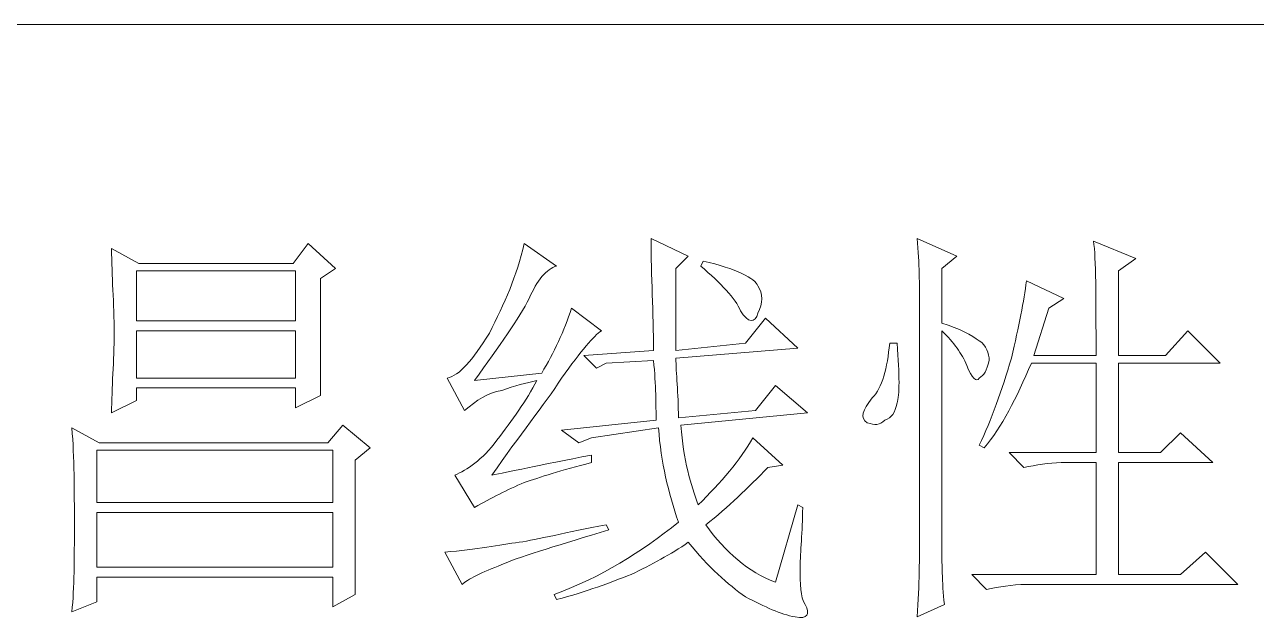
# Model space of a CAD drawing. Header units: millimetres. Extents: x 0 to 297, y 0 to 208.
# Drawn here: x 250.04 to 259.54, y 22.29 to 26.87 of the extents above; entities that cross this region are included whole.
import ezdxf

# ---------------------------------------------------------------- set-up
doc = ezdxf.new("R2010")
doc.units = ezdxf.units.MM

msp = doc.modelspace()

# ---------------------------------------------------------------- linework, layer by layer
at = {"color": 7, "lineweight": 15}
for points in [[(132.557661, 26.870324), (293.163978, 26.870324)], [(238.197672, 26.870324), (293.163978, 26.870324)]]:
    msp.add_lwpolyline(points, dxfattribs=at)
at = {"color": 7, "lineweight": 0}
for points, knots in [([(250.712464, 23.880532), (250.712464, 24.07209), (250.731867, 24.283051), (250.731867, 24.49366), (250.731867, 24.723671), (250.712464, 24.934632), (250.712464, 25.14524), (250.712464, 25.14524), (250.923425, 25.030588), (250.923425, 25.030588), (250.923425, 25.030588), (252.111581, 25.030588), (252.111581, 25.030588), (252.111581, 25.030588), (252.226586, 25.183693), (252.226586, 25.183693), (252.226586, 25.183693), (252.437547, 24.992135), (252.437547, 24.992135), (252.437547, 24.992135), (252.322542, 24.915582), (252.322542, 24.915582), (252.322542, 24.436157), (252.322542, 24.129593), (252.322542, 24.014588), (252.322542, 24.014588), (252.130983, 23.918985), (252.130983, 23.918985), (252.130983, 23.918985), (252.130983, 24.07209), (252.130983, 24.07209), (252.130983, 24.07209), (250.904375, 24.07209), (250.904375, 24.07209), (250.904375, 24.07209), (250.904375, 23.976488), (250.904375, 23.976488), (250.904375, 23.976488), (250.712464, 23.880532), (250.712464, 23.880532), (250.712464, 23.880532), (250.712464, 23.880532), (250.712464, 23.880532)], [0, 0, 0, 0, 1, 1, 1, 2, 2, 2, 3, 3, 3, 4, 4, 4, 5, 5, 5, 6, 6, 6, 7, 7, 7, 8, 8, 8, 9, 9, 9, 10, 10, 10, 11, 11, 11, 12, 12, 12, 13, 13, 13, 14, 14, 14, 14]), ([(253.894167, 25.183693), (253.894167, 25.183693), (254.143228, 25.011185), (254.143228, 25.011185), (254.066675, 24.992135), (253.989769, 24.896179), (253.932267, 24.762124), (253.855714, 24.608665), (253.702256, 24.398057), (253.510697, 24.129593), (253.510697, 24.129593), (254.028222, 24.187096), (254.028222, 24.187096), (254.124178, 24.340554), (254.200731, 24.513063), (254.258233, 24.685571), (254.258233, 24.685571), (254.488244, 24.513063), (254.488244, 24.513063), (254.430742, 24.47461), (254.334786, 24.359604), (254.181681, 24.148643), (254.047272, 23.938035), (253.855714, 23.708024), (253.645106, 23.40146), (253.760111, 23.42051), (254.009172, 23.478013), (254.411692, 23.554565), (254.411692, 23.554565), (254.411692, 23.497063), (254.411692, 23.497063), (254.181681, 23.43956), (254.009172, 23.382057), (253.894167, 23.343957), (253.760111, 23.286454), (253.645106, 23.228951), (253.510697, 23.152046), (253.510697, 23.152046), (253.357592, 23.40146), (253.357592, 23.40146), (253.453194, 23.43956), (253.5682, 23.516465), (253.683206, 23.669571), (253.798211, 23.823029), (253.913217, 23.976488), (253.989769, 24.129593), (253.913217, 24.110543), (253.817261, 24.091493), (253.721658, 24.05304), (253.606653, 24.03399), (253.5301, 23.976488), (253.434144, 23.899582), (253.434144, 23.899582), (253.300089, 24.148643), (253.300089, 24.148643), (253.395692, 24.168046), (253.491647, 24.283051), (253.625703, 24.49366), (253.740708, 24.723671), (253.836664, 24.934632), (253.894167, 25.183693), (253.894167, 25.183693), (253.894167, 25.183693), (253.894167, 25.183693), (253.894167, 25.183693), (253.894167, 25.183693), (253.894167, 25.183693)], [0, 0, 0, 0, 1, 1, 1, 2, 2, 2, 3, 3, 3, 4, 4, 4, 5, 5, 5, 6, 6, 6, 7, 7, 7, 8, 8, 8, 9, 9, 9, 10, 10, 10, 11, 11, 11, 12, 12, 12, 13, 13, 13, 14, 14, 14, 15, 15, 15, 16, 16, 16, 17, 17, 17, 18, 18, 18, 19, 19, 19, 20, 20, 20, 21, 21, 21, 22, 22, 22, 22]), ([(255.063272, 24.302101), (255.063272, 24.187096), (255.082322, 24.03399), (255.082322, 23.842079), (255.082322, 23.842079), (255.6764, 23.899582), (255.6764, 23.899582), (255.6764, 23.899582), (255.829858, 24.091493), (255.829858, 24.091493), (255.829858, 24.091493), (256.078919, 23.880532), (256.078919, 23.880532), (256.078919, 23.880532), (255.101372, 23.784576), (255.101372, 23.784576), (255.120775, 23.516465), (255.178278, 23.324554), (255.235781, 23.171449), (255.408289, 23.343957), (255.561394, 23.516465), (255.65735, 23.688974), (255.65735, 23.688974), (255.887361, 23.478013), (255.887361, 23.478013), (255.887361, 23.478013), (255.772356, 23.458963), (255.772356, 23.458963), (255.618897, 23.305504), (255.465792, 23.152046), (255.293283, 23.01799), (255.446389, 22.807382), (255.618897, 22.653924), (255.829858, 22.577371), (255.829858, 22.577371), (256.002367, 23.171449), (256.002367, 23.171449), (256.002367, 23.171449), (256.040467, 23.152046), (256.040467, 23.152046), (256.040467, 22.960488), (256.021417, 22.807382), (256.021417, 22.692376), (256.021417, 22.557968), (256.021417, 22.462365), (256.059869, 22.404863), (256.097969, 22.327957), (256.078919, 22.289857), (255.982964, 22.308907), (255.867958, 22.327957), (255.753306, 22.38546), (255.599847, 22.462365), (255.465792, 22.557968), (255.312333, 22.692376), (255.158875, 22.883935), (255.024819, 22.787979), (254.871361, 22.711426), (254.718256, 22.634874), (254.564797, 22.577371), (254.373239, 22.500465), (254.143228, 22.442963), (254.143228, 22.442963), (254.124178, 22.481415), (254.124178, 22.481415), (254.488244, 22.615471), (254.794808, 22.807382), (255.082322, 23.037393), (255.005769, 23.267051), (254.948267, 23.497063), (254.928864, 23.765526), (254.928864, 23.765526), (254.411692, 23.688974), (254.411692, 23.688974), (254.411692, 23.688974), (254.315736, 23.650521), (254.315736, 23.650521), (254.315736, 23.650521), (254.181681, 23.746476), (254.181681, 23.746476), (254.181681, 23.746476), (254.909814, 23.823029), (254.909814, 23.823029), (254.909814, 23.938035), (254.909814, 24.091493), (254.890764, 24.283051), (254.890764, 24.283051), (254.526697, 24.263649), (254.526697, 24.263649), (254.526697, 24.263649), (254.449792, 24.225549), (254.449792, 24.225549), (254.449792, 24.225549), (254.354189, 24.321151), (254.354189, 24.321151), (254.354189, 24.321151), (254.890764, 24.359604), (254.890764, 24.359604), (254.890764, 24.647118), (254.871361, 24.934632), (254.871361, 25.222146), (254.871361, 25.222146), (255.158875, 25.08809), (255.158875, 25.08809), (255.158875, 25.08809), (255.063272, 24.992135), (255.063272, 24.992135), (255.063272, 24.819626), (255.063272, 24.608665), (255.063272, 24.359604), (255.063272, 24.359604), (255.599847, 24.417107), (255.599847, 24.417107), (255.599847, 24.417107), (255.753306, 24.608665), (255.753306, 24.608665), (255.753306, 24.608665), (256.002367, 24.378654), (256.002367, 24.378654), (256.002367, 24.378654), (255.063272, 24.302101), (255.063272, 24.302101), (255.063272, 24.302101), (255.063272, 24.302101), (255.063272, 24.302101)], [0, 0, 0, 0, 1, 1, 1, 2, 2, 2, 3, 3, 3, 4, 4, 4, 5, 5, 5, 6, 6, 6, 7, 7, 7, 8, 8, 8, 9, 9, 9, 10, 10, 10, 11, 11, 11, 12, 12, 12, 13, 13, 13, 14, 14, 14, 15, 15, 15, 16, 16, 16, 17, 17, 17, 18, 18, 18, 19, 19, 19, 20, 20, 20, 21, 21, 21, 22, 22, 22, 23, 23, 23, 24, 24, 24, 25, 25, 25, 26, 26, 26, 27, 27, 27, 28, 28, 28, 29, 29, 29, 30, 30, 30, 31, 31, 31, 32, 32, 32, 33, 33, 33, 34, 34, 34, 35, 35, 35, 36, 36, 36, 37, 37, 37, 38, 38, 38, 39, 39, 39, 40, 40, 40, 41, 41, 41, 41]), ([(257.113969, 24.570565), (257.248025, 24.532113), (257.343981, 24.47461), (257.401483, 24.436157), (257.458986, 24.398057), (257.478036, 24.340554), (257.478036, 24.283051), (257.458986, 24.206499), (257.439583, 24.168046), (257.401483, 24.148643), (257.382081, 24.110543), (257.343981, 24.148643), (257.305528, 24.244599), (257.267075, 24.340554), (257.209572, 24.417107), (257.113969, 24.513063), (257.113969, 24.513063), (257.113969, 22.864885), (257.113969, 22.864885), (257.113969, 22.730476), (257.113969, 22.577371), (257.133019, 22.404863), (257.133019, 22.404863), (256.922411, 22.308907), (256.922411, 22.308907), (256.941461, 22.557968), (256.941461, 22.768929), (256.941461, 22.960488), (256.941461, 22.960488), (256.941461, 24.723671), (256.941461, 24.723671), (256.941461, 24.858079), (256.941461, 25.030588), (256.922411, 25.222146), (256.922411, 25.222146), (257.228975, 25.08809), (257.228975, 25.08809), (257.228975, 25.08809), (257.113969, 24.992135), (257.113969, 24.992135), (257.113969, 24.992135), (257.113969, 24.570565), (257.113969, 24.570565), (257.113969, 24.570565), (257.113969, 24.570565), (257.113969, 24.570565)], [0, 0, 0, 0, 1, 1, 1, 2, 2, 2, 3, 3, 3, 4, 4, 4, 5, 5, 5, 6, 6, 6, 7, 7, 7, 8, 8, 8, 9, 9, 9, 10, 10, 10, 11, 11, 11, 12, 12, 12, 13, 13, 13, 14, 14, 14, 15, 15, 15, 15]), ([(258.302125, 24.321151), (258.302125, 24.781174), (258.302125, 25.068688), (258.283075, 25.203096), (258.283075, 25.203096), (258.608689, 25.068688), (258.608689, 25.068688), (258.608689, 25.068688), (258.474633, 24.973085), (258.474633, 24.973085), (258.474633, 24.973085), (258.474633, 24.321151), (258.474633, 24.321151), (258.474633, 24.321151), (258.8387, 24.321151), (258.8387, 24.321151), (258.8387, 24.321151), (259.011208, 24.513063), (259.011208, 24.513063), (259.011208, 24.513063), (259.260269, 24.263649), (259.260269, 24.263649), (259.260269, 24.263649), (258.474633, 24.263649), (258.474633, 24.263649), (258.474633, 24.263649), (258.474633, 23.573968), (258.474633, 23.573968), (258.474633, 23.573968), (258.8006, 23.573968), (258.8006, 23.573968), (258.8006, 23.573968), (258.953706, 23.727074), (258.953706, 23.727074), (258.953706, 23.727074), (259.202767, 23.497063), (259.202767, 23.497063), (259.202767, 23.497063), (258.474633, 23.497063), (258.474633, 23.497063), (258.474633, 23.497063), (258.474633, 22.634874), (258.474633, 22.634874), (258.474633, 22.634874), (258.953706, 22.634874), (258.953706, 22.634874), (258.953706, 22.634874), (259.145264, 22.807382), (259.145264, 22.807382), (259.145264, 22.807382), (259.394678, 22.557968), (259.394678, 22.557968), (259.394678, 22.557968), (257.76555, 22.557968), (257.76555, 22.557968), (257.650544, 22.557968), (257.554589, 22.538918), (257.458986, 22.519868), (257.458986, 22.519868), (257.343981, 22.634874), (257.343981, 22.634874), (257.343981, 22.634874), (258.302125, 22.634874), (258.302125, 22.634874), (258.302125, 22.634874), (258.302125, 23.497063), (258.302125, 23.497063), (258.302125, 23.497063), (258.034014, 23.497063), (258.034014, 23.497063), (257.938058, 23.497063), (257.842103, 23.478013), (257.7465, 23.458963), (257.7465, 23.458963), (257.631494, 23.573968), (257.631494, 23.573968), (257.631494, 23.573968), (258.302125, 23.573968), (258.302125, 23.573968), (258.302125, 23.573968), (258.302125, 24.263649), (258.302125, 24.263649), (258.302125, 24.263649), (257.804003, 24.263649), (257.804003, 24.263649), (257.688997, 23.995538), (257.573992, 23.765526), (257.439583, 23.612068), (257.439583, 23.612068), (257.401483, 23.631471), (257.401483, 23.631471), (257.497086, 23.823029), (257.573992, 24.05304), (257.650544, 24.302101), (257.708047, 24.551163), (257.7465, 24.743074), (257.76555, 24.896179), (257.76555, 24.896179), (258.053064, 24.762124), (258.053064, 24.762124), (258.053064, 24.762124), (257.938058, 24.685571), (257.938058, 24.685571), (257.938058, 24.685571), (257.823053, 24.321151), (257.823053, 24.321151), (257.823053, 24.321151), (258.302125, 24.321151), (258.302125, 24.321151), (258.302125, 24.321151), (258.302125, 24.321151), (258.302125, 24.321151)], [0, 0, 0, 0, 1, 1, 1, 2, 2, 2, 3, 3, 3, 4, 4, 4, 5, 5, 5, 6, 6, 6, 7, 7, 7, 8, 8, 8, 9, 9, 9, 10, 10, 10, 11, 11, 11, 12, 12, 12, 13, 13, 13, 14, 14, 14, 15, 15, 15, 16, 16, 16, 17, 17, 17, 18, 18, 18, 19, 19, 19, 20, 20, 20, 21, 21, 21, 22, 22, 22, 23, 23, 23, 24, 24, 24, 25, 25, 25, 26, 26, 26, 27, 27, 27, 28, 28, 28, 29, 29, 29, 30, 30, 30, 31, 31, 31, 32, 32, 32, 33, 33, 33, 34, 34, 34, 35, 35, 35, 36, 36, 36, 37, 37, 37, 37]), ([(255.254831, 25.011185), (255.254831, 25.011185), (255.273881, 25.049638), (255.273881, 25.049638), (255.523294, 24.992135), (255.6764, 24.915582), (255.695803, 24.858079), (255.733903, 24.800576), (255.733903, 24.723671), (255.695803, 24.647118), (255.6764, 24.570565), (255.618897, 24.570565), (255.561394, 24.666168), (255.523294, 24.762124), (255.408289, 24.877129), (255.254831, 25.011185), (255.254831, 25.011185), (255.254831, 25.011185), (255.254831, 25.011185), (255.254831, 25.011185), (255.254831, 25.011185), (255.254831, 25.011185)], [0, 0, 0, 0, 1, 1, 1, 2, 2, 2, 3, 3, 3, 4, 4, 4, 5, 5, 5, 6, 6, 6, 7, 7, 7, 7]), ([(250.904375, 24.973085), (250.904375, 24.973085), (250.904375, 24.589615), (250.904375, 24.589615), (250.904375, 24.589615), (252.130983, 24.589615), (252.130983, 24.589615), (252.130983, 24.589615), (252.130983, 24.973085), (252.130983, 24.973085), (252.130983, 24.973085), (250.904375, 24.973085), (250.904375, 24.973085), (250.904375, 24.973085), (250.904375, 24.973085), (250.904375, 24.973085)], [0, 0, 0, 0, 1, 1, 1, 2, 2, 2, 3, 3, 3, 4, 4, 4, 5, 5, 5, 5]), ([(250.904375, 24.513063), (250.904375, 24.513063), (250.904375, 24.148643), (250.904375, 24.148643), (250.904375, 24.148643), (252.130983, 24.148643), (252.130983, 24.148643), (252.130983, 24.148643), (252.130983, 24.513063), (252.130983, 24.513063), (252.130983, 24.513063), (250.904375, 24.513063), (250.904375, 24.513063), (250.904375, 24.513063), (250.904375, 24.513063), (250.904375, 24.513063)], [0, 0, 0, 0, 1, 1, 1, 2, 2, 2, 3, 3, 3, 4, 4, 4, 5, 5, 5, 5]), ([(256.768953, 24.417107), (256.788003, 24.168046), (256.788003, 24.014588), (256.768953, 23.957085), (256.749903, 23.880532), (256.7305, 23.842079), (256.672997, 23.823029), (256.634897, 23.784576), (256.596444, 23.784576), (256.538942, 23.803979), (256.481439, 23.842079), (256.500489, 23.899582), (256.577394, 23.995538), (256.653947, 24.07209), (256.6924, 24.225549), (256.71145, 24.417107), (256.71145, 24.417107), (256.768953, 24.417107), (256.768953, 24.417107), (256.768953, 24.417107), (256.768953, 24.417107), (256.768953, 24.417107)], [0, 0, 0, 0, 1, 1, 1, 2, 2, 2, 3, 3, 3, 4, 4, 4, 5, 5, 5, 6, 6, 6, 7, 7, 7, 7]), ([(250.4059, 22.34736), (250.425303, 22.538918), (250.425303, 22.749879), (250.425303, 23.01799), (250.425303, 23.286454), (250.425303, 23.535515), (250.4059, 23.765526), (250.4059, 23.765526), (250.616861, 23.650521), (250.616861, 23.650521), (250.616861, 23.650521), (252.380044, 23.650521), (252.380044, 23.650521), (252.380044, 23.650521), (252.49505, 23.784576), (252.49505, 23.784576), (252.49505, 23.784576), (252.705658, 23.612068), (252.705658, 23.612068), (252.705658, 23.612068), (252.591006, 23.516465), (252.591006, 23.516465), (252.591006, 23.343957), (252.591006, 23.171449), (252.591006, 22.99894), (252.591006, 22.807382), (252.591006, 22.634874), (252.591006, 22.481415), (252.591006, 22.481415), (252.418497, 22.38546), (252.418497, 22.38546), (252.418497, 22.38546), (252.418497, 22.615471), (252.418497, 22.615471), (252.418497, 22.615471), (250.597811, 22.615471), (250.597811, 22.615471), (250.597811, 22.615471), (250.597811, 22.423913), (250.597811, 22.423913), (250.597811, 22.423913), (250.4059, 22.34736), (250.4059, 22.34736), (250.4059, 22.34736), (250.4059, 22.34736), (250.4059, 22.34736)], [0, 0, 0, 0, 1, 1, 1, 2, 2, 2, 3, 3, 3, 4, 4, 4, 5, 5, 5, 6, 6, 6, 7, 7, 7, 8, 8, 8, 9, 9, 9, 10, 10, 10, 11, 11, 11, 12, 12, 12, 13, 13, 13, 14, 14, 14, 15, 15, 15, 15]), ([(250.597811, 23.593018), (250.597811, 23.593018), (250.597811, 23.190499), (250.597811, 23.190499), (250.597811, 23.190499), (252.418497, 23.190499), (252.418497, 23.190499), (252.418497, 23.190499), (252.418497, 23.593018), (252.418497, 23.593018), (252.418497, 23.593018), (250.597811, 23.593018), (250.597811, 23.593018), (250.597811, 23.593018), (250.597811, 23.593018), (250.597811, 23.593018)], [0, 0, 0, 0, 1, 1, 1, 2, 2, 2, 3, 3, 3, 4, 4, 4, 5, 5, 5, 5]), ([(250.597811, 23.113946), (250.597811, 23.113946), (250.597811, 22.692376), (250.597811, 22.692376), (250.597811, 22.692376), (252.418497, 22.692376), (252.418497, 22.692376), (252.418497, 22.692376), (252.418497, 23.113946), (252.418497, 23.113946), (252.418497, 23.113946), (250.597811, 23.113946), (250.597811, 23.113946), (250.597811, 23.113946), (250.597811, 23.113946), (250.597811, 23.113946)], [0, 0, 0, 0, 1, 1, 1, 2, 2, 2, 3, 3, 3, 4, 4, 4, 5, 5, 5, 5]), ([(253.280686, 22.807382), (253.5301, 22.826432), (253.702256, 22.864885), (253.855714, 22.883935), (253.989769, 22.902985), (254.219781, 22.960488), (254.526697, 23.01799), (254.526697, 23.01799), (254.545747, 22.97989), (254.545747, 22.97989), (254.181681, 22.864885), (253.894167, 22.787979), (253.721658, 22.711426), (253.5682, 22.653924), (253.453194, 22.596421), (253.415094, 22.557968), (253.415094, 22.557968), (253.280686, 22.807382), (253.280686, 22.807382), (253.280686, 22.807382), (253.280686, 22.807382), (253.280686, 22.807382)], [0, 0, 0, 0, 1, 1, 1, 2, 2, 2, 3, 3, 3, 4, 4, 4, 5, 5, 5, 6, 6, 6, 7, 7, 7, 7])]:
    msp.add_open_spline(points, degree=3, knots=knots, dxfattribs=at)

doc.saveas('drawing.dxf')
